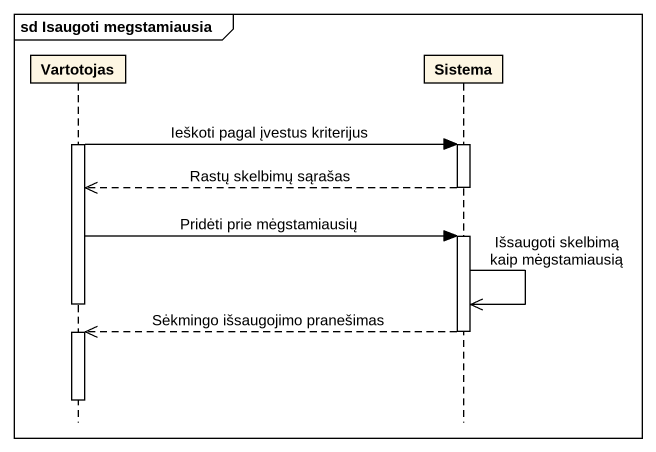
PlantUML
@startuml
mainframe sd Isaugoti megstamiausia
hide footbox
participant Vartotojas
participant Sistema

activate Vartotojas
Vartotojas -> Sistema : Ieškoti pagal įvestus kriterijus
activate Sistema
Sistema -->> Vartotojas : Rastų skelbimų sąrašas
deactivate Sistema
Vartotojas -> Sistema : Pridėti prie mėgstamiausių
activate Sistema
Sistema ->> Sistema : Išsaugoti skelbimą kaip mėgstamiausią
deactivate Vartotojas
Sistema -->> Vartotojas : Sėkmingo išsaugojimo pranešimas
deactivate Sistema
activate Vartotojas
deactivate Vartotojas
@enduml
